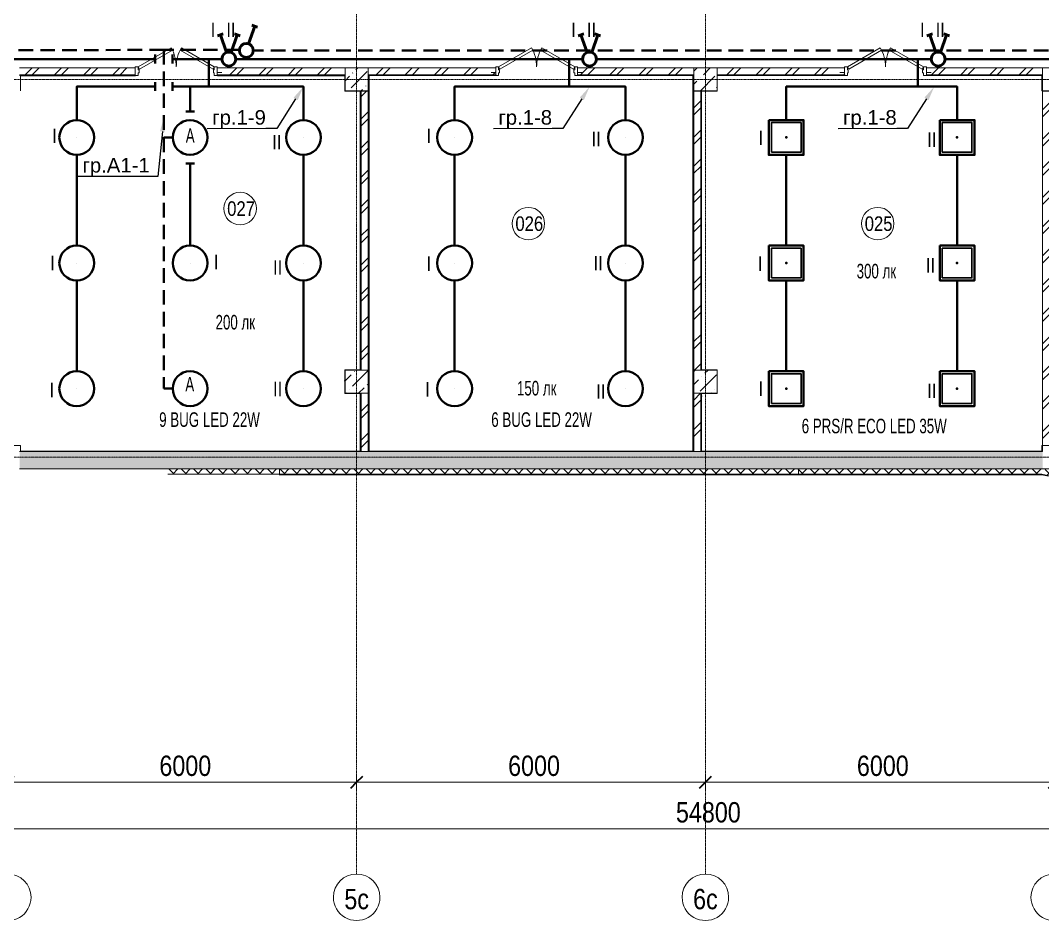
# Model space of a CAD drawing. Header units: metres. Extents: x -93142 to 227756, y -64772 to 286334.
# Drawn here: x 48279 to 65863, y -64772 to -49272 of the extents above; entities that cross this region are included whole.
import ezdxf
from ezdxf import colors
from ezdxf.entities.mleader import LeaderData, LeaderLine
from ezdxf.math import Vec2, Vec3

# ---------------------------------------------------------------- set-up
doc = ezdxf.new("R2010")
doc.units = ezdxf.units.M
for name, pattern in [('ADSK_Линия сетки', [21, 12, -3, 3, -3]), ('DASHED', [0.75, 0.5, -0.25]), ('HIDDEN2', [0.1875, 0.125, -0.0625]), ('Сверху', [3.96875, 2.38125, -1.5875])]:
    doc.linetypes.add(name, pattern=pattern)
for name, color, linetype, lineweight in [('A-ANNO-DIMS', 7, 'Continuous', 9), ('A-ANNO-DIMS-100', 7, 'Continuous', 9), ('A-AREA-IDEN', 7, 'Continuous', 9), ('A-DETL-THIN', 7, 'Continuous', 5), ('A-DOOR', 7, 'Continuous', 5), ('A-DOOR-FRAM', 7, 'Continuous', 13), ('A-WALL', 7, 'Continuous', 5), ('A-WALL-PATT', 7, 'Continuous', 18), ('I-WALL', 7, 'Continuous', 5), ('nadpisi', 84, 'Continuous', 13), ('S-COLS', 7, 'Continuous', 5), ('S-FNDN', 7, 'Continuous', 5), ('S-GRID', 7, 'Continuous', 9), ('S-GRID-IDEN', 7, 'Continuous', 9), ('S-STRS-MBND', 7, 'Сверху', 5), ('ав осв', 1, 'HIDDEN2', 40), ('раб осв', 7, 'Continuous', 40), ('ЭЛ', 250, 'Continuous', 50), ('ЭЛ.освещ.', 150, 'Continuous', 50), ('ЭЛ.сети', 5, 'Continuous', 100)]:
    doc.layers.add(name, color=color, linetype=linetype, lineweight=lineweight)
doc.styles.add('Arial', font='ARIALN.TTF', dxfattribs={"width": 0.8, "height": 2.5})
doc.styles.add('GOST Common_I', font='ARIALN.TTF', dxfattribs={"height": 350})
doc.styles.add('GOST Common_I_1', font='ARIALN.TTF', dxfattribs={"height": 300})
doc.styles.add('ISOPEUR', font='ARIALN.TTF')
doc.dimstyles.new('ADSK_Основной_3_5', dxfattribs={"dimscale": 304.8, "dimtxt": 352.000249, "dimasz": 0.695866, "dimexe": 0.492126, "dimexo": 0.984252, "dimgap": 0, "dimtad": 1, "dimdec": 3, "dimrnd": 0.001, "dimdsep": 46, "dimtxsty": 'GOST Common_I', "dimblk1": 'OBLIQUE', "dimblk2": 'OBLIQUE', "dimsah": 1, "dimcen": 0.09, "dimdle": 0.492126, "dimazin": 0, "dimtfac": 1, "dimtdec": 4, "dimtix": 1, "dimtmove": 0, "dimatfit": 3, "dimfxl": 1, "dimtvp": 1, "dimtolj": 1, "dimtzin": 0, "dimarcsym": 2})
pattern_1 = [(45, (0, 0), (84.19025, 308.69666), [396.875, -79.375, 3.353, -76.022])]
pattern_2 = [(45, (0, 0), (-251.4472, 251.4472), []), (45, (0, 381), (-251.4472, 251.4472), [])]
pattern_3 = [(0, (0, 0), (812.8, 203.2), [33.528, -576.072, 33.528, -576.072, -3251.2]), (0, (0, 0), (812.8, 203.2), [-1219.2, 33.528, -1185.672, 33.528, -576.072, -1422.4]), (0, (0, 0), (812.8, 203.2), [-3048, 33.528, -372.872, 33.528, -982.472]), (120, (304.8, 101.6), (-582.37636, 602.30545), [33.528, -576.072, 33.528, -576.072, -3251.2]), (120, (304.8, 101.6), (-582.37636, 602.30545), [-1219.2, 33.528, -1185.672, 33.528, -576.072, -1422.4]), (120, (304.8, 101.6), (-582.37636, 602.30545), [-3048, 33.528, -372.872, 33.528, -982.472]), (240, (406.4, 508), (-230.42364, -805.50545), [33.528, -576.072, 33.528, -576.072, -3251.2]), (240, (406.4, 508), (-230.42364, -805.50545), [-1219.2, 33.528, -1185.672, 33.528, -576.072, -1422.4]), (240, (406.4, 508), (-230.42364, -805.50545), [-3048, 33.528, -372.872, 33.528, -982.472])]
pattern_4 = [(45, (0, 0), (-106.06602, 106.06602), []), (135, (0, 0), (-106.06602, -106.06602), [])]

# ---------------------------------------------------------------- blocks, each defined once
blk = doc.blocks.new('1709 КДП АПК АС_Крыльца_rvt-1-Цокольный этаж')
at = {"layer": 'S-FNDN', "lineweight": 9}
for p, q in [((52733, -57086), (52733, -57076)), ((61663, -57076), (61663, -57086))]:
    blk.add_line(p, q, dxfattribs=at)
at = {"layer": 'S-STRS-MBND', "lineweight": 9}
for p, q in [((52733, -56986), (61663, -56986)), ((52733, -57086), (52733, -56986)), ((61663, -57086), (61663, -56986))]:
    blk.add_line(p, q, dxfattribs=at)
blk = doc.blocks.new('КДП АПК - КР_rvt-1-Цокольный этаж')
at = {"layer": 'A-WALL-PATT', "lineweight": 15}
h = blk.add_hatch(dxfattribs=at)
h.set_pattern_fill('FP_9', color=256, style=0, pattern_type=2)
h.set_pattern_definition(pattern_1)
h.paths.add_polyline_path([(65863, -56346), (65863, -56046), (48263, -56046), (48263, -56346), (65260, -56346)], flags=0)
h.paths.add_polyline_path([(47863, -56346), (47863, -56046), (42263, -56046), (42263, -56346), (45995, -56346)], flags=0)
h.paths.add_polyline_path([(41863, -56346), (41863, -56046), (36263, -56046), (36263, -56346), (37883, -56346)], flags=0)
at = {"layer": 'S-COLS', "lineweight": 15}
h = blk.add_hatch(dxfattribs=at)
h.set_pattern_fill('FP_9', color=256, style=0, pattern_type=2)
h.set_pattern_definition(pattern_1)
h.paths.add_polyline_path([(53863, -49846), (54263, -49846), (54263, -49446), (53863, -49446)], flags=0)
h = blk.add_hatch(dxfattribs=at)
h.set_pattern_fill('FP_9', color=256, style=0, pattern_type=2)
h.set_pattern_definition(pattern_1)
h.paths.add_polyline_path([(60263, -49846), (60263, -49446), (59863, -49446), (59863, -49846)], flags=0)
h = blk.add_hatch(dxfattribs=at)
h.set_pattern_fill('FP_9', color=256, style=0, pattern_type=2)
h.set_pattern_definition(pattern_1)
h.paths.add_polyline_path([(53863, -55046), (54263, -55046), (54263, -54646), (53863, -54646)], flags=0)
h = blk.add_hatch(dxfattribs=at)
h.set_pattern_fill('FP_9', color=256, style=0, pattern_type=2)
h.set_pattern_definition(pattern_1)
h.paths.add_polyline_path([(59863, -55046), (60263, -55046), (60263, -54646), (59863, -54646)], flags=0)
at = {"layer": 'I-WALL', "lineweight": 15}
for p, q in [((65863, -56046), (48263, -56046)), ((48263, -56346), (65863, -56346))]:
    blk.add_line(p, q, dxfattribs=at)
at = {"layer": 'S-COLS', "lineweight": 15}
for p, q in [((54263, -49446), (53863, -49446)), ((53863, -49446), (53863, -49846)), ((54263, -49846), (54263, -49446)), ((60263, -49446), (59863, -49446)), ((59863, -49446), (59863, -49846)), ((60263, -49846), (60263, -49446)), ((66263, -49446), (65863, -49446)), ((65863, -49446), (65863, -49846)), ((53863, -49846), (54263, -49846)), ((59863, -49846), (60263, -49846)), ((65863, -49846), (66263, -49846)), ((54263, -54646), (53863, -54646)), ((53863, -54646), (53863, -55046)), ((54263, -55046), (54263, -54646)), ((60263, -54646), (59863, -54646)), ((59863, -54646), (59863, -55046)), ((60263, -55046), (60263, -54646)), ((53863, -55046), (54263, -55046)), ((59863, -55046), (60263, -55046)), ((66263, -55946), (65863, -55946)), ((65863, -55946), (65863, -56046)), ((65863, -56346), (66263, -56346))]:
    blk.add_line(p, q, dxfattribs=at)
blk = doc.blocks.new('Дверь-ВНУТРЕННЯЯ - ДГ 21-14-2278928-Цокольный этаж')
at = {"layer": 'A-DOOR', "lineweight": 13}
for p, q in [((-633, -22), (-655, -61)), ((-655, -61), (-88, -389)), ((-65, -350), (-633, -22)), ((65, -350), (632, -22)), ((655, -61), (88, -389)), ((632, -22), (655, -61)), ((-88, -389), (-65, -350)), ((88, -389), (65, -350))]:
    blk.add_line(p, q, dxfattribs=at)
at = {"layer": 'A-DOOR'}
for centre, start, end in [((-655, -61), 330, 360), ((655, -61), 180, 210)]:
    blk.add_arc(centre, 655, start, end, dxfattribs=at)
at = {"layer": 'A-DOOR-FRAM'}
for p, q in [((-705, 89), (-655, 89)), ((-705, -61), (-705, 89)), ((-655, 89), (-655, 39)), ((-655, 39), (-639, 39)), ((-639, 39), (-639, -12)), ((639, 39), (655, 39)), ((639, -12), (639, 39)), ((655, 89), (705, 89)), ((655, 39), (655, 89)), ((705, 89), (705, -61)), ((-655, -61), (-705, -61)), ((-655, -12), (-655, -61)), ((-639, -12), (-655, -12)), ((655, -12), (639, -12)), ((655, -61), (655, -12)), ((705, -61), (655, -61))]:
    blk.add_line(p, q, dxfattribs=at)
blk = doc.blocks.new('Ось сетки - D8-1256827-Цокольный этаж')
at = {"layer": 'S-GRID-IDEN'}
for start, end in [(360, 180), (180, 360)]:
    blk.add_arc((0, 0), 4, start, end, dxfattribs=at)
blk = doc.blocks.new('ПСС_Марка_помещения - Имя_2_5мм-224473-Цокольный этаж')
at = {"layer": 'A-AREA-IDEN'}
for start, end in [(360, 180), (180, 360)]:
    blk.add_arc((-0.07, 0.04), 3.5, start, end, dxfattribs=at)
blk = doc.blocks.new('DIMBLOCK4-Цокольный этаж')
at = {"layer": 'A-ANNO-DIMS-100', "transparency": 16777216}
for p, q in [((48063, -62526), (48063, -62226)), ((54063, -62526), (54063, -62226)), ((48063, -62376), (54063, -62376)), ((48063, -62376), (48063, -62526)), ((54063, -62376), (54063, -62526))]:
    blk.add_line(p, q, dxfattribs=at)
at = {"layer": 'A-ANNO-DIMS-100', "lineweight": 35, "transparency": 16777216}
for p, q in [((48063, -62376), (47957, -62482)), ((48063, -62376), (48169, -62270)), ((54063, -62376), (53957, -62482)), ((54063, -62376), (54169, -62270))]:
    blk.add_line(p, q, dxfattribs=at)
at = {"layer": 'A-ANNO-DIMS-100', "color": 0, "transparency": 16777216, "insert": (50669, -61918), "char_height": 350, "width": 945.03, "attachment_point": 1, "line_spacing_factor": 1.022761, "style": 'GOST Common_I'}
blk.add_mtext('6000', dxfattribs=at)
blk = doc.blocks.new('_Oblique')
at = {"color": 0, "linetype": 'ByBlock', "lineweight": -2}
blk.add_line((-0.5, -0.5), (0.5, 0.5), dxfattribs=at)
blk = doc.blocks.new('DIMBLOCK5-Цокольный этаж')
at = {"layer": 'A-ANNO-DIMS-100', "transparency": 16777216}
for p, q in [((54063, -62526), (54063, -62226)), ((60063, -62526), (60063, -62226)), ((54063, -62376), (60063, -62376)), ((54063, -62376), (54063, -62526)), ((60063, -62376), (60063, -62526))]:
    blk.add_line(p, q, dxfattribs=at)
at = {"layer": 'A-ANNO-DIMS-100', "lineweight": 35, "transparency": 16777216}
for p, q in [((54063, -62376), (53957, -62482)), ((54063, -62376), (54169, -62270)), ((60063, -62376), (59957, -62482)), ((60063, -62376), (60169, -62270))]:
    blk.add_line(p, q, dxfattribs=at)
at = {"layer": 'A-ANNO-DIMS-100', "color": 0, "transparency": 16777216, "insert": (56669, -61918), "char_height": 350, "width": 945.03, "attachment_point": 1, "line_spacing_factor": 1.022761, "style": 'GOST Common_I'}
blk.add_mtext('6000', dxfattribs=at)
blk = doc.blocks.new('DIMBLOCK6-Цокольный этаж')
at = {"layer": 'A-ANNO-DIMS-100', "transparency": 16777216}
for p, q in [((60063, -62526), (60063, -62226)), ((66063, -62526), (66063, -62226)), ((60063, -62376), (66063, -62376)), ((60063, -62376), (60063, -62526)), ((66063, -62376), (66063, -62526))]:
    blk.add_line(p, q, dxfattribs=at)
at = {"layer": 'A-ANNO-DIMS-100', "lineweight": 35, "transparency": 16777216}
for p, q in [((60063, -62376), (59957, -62482)), ((60063, -62376), (60169, -62270)), ((66063, -62376), (65957, -62482)), ((66063, -62376), (66169, -62270))]:
    blk.add_line(p, q, dxfattribs=at)
at = {"layer": 'A-ANNO-DIMS-100', "color": 0, "transparency": 16777216, "insert": (62669, -61918), "char_height": 350, "width": 945.03, "attachment_point": 1, "line_spacing_factor": 1.022761, "style": 'GOST Common_I'}
blk.add_mtext('6000', dxfattribs=at)
blk = doc.blocks.new('DIMBLOCK15-Цокольный этаж')
at = {"layer": 'A-ANNO-DIMS-100', "transparency": 16777216}
for p, q in [((32663, -63032), (32663, -63326)), ((32663, -63176), (32663, -63032)), ((87463, -63032), (87463, -63326)), ((87463, -63176), (87463, -63032)), ((32513, -63176), (87613, -63176))]:
    blk.add_line(p, q, dxfattribs=at)
at = {"layer": 'A-ANNO-DIMS-100', "lineweight": 35, "transparency": 16777216}
for p, q in [((32663, -63176), (32769, -63070)), ((87463, -63176), (87569, -63070)), ((32663, -63176), (32557, -63282)), ((87463, -63176), (87357, -63282))]:
    blk.add_line(p, q, dxfattribs=at)
at = {"layer": 'A-ANNO-DIMS-100', "color": 0, "transparency": 16777216, "insert": (59556, -62718), "char_height": 350, "width": 1217.09, "attachment_point": 1, "line_spacing_factor": 1.022761, "style": 'GOST Common_I'}
blk.add_mtext('54800', dxfattribs=at)
blk = doc.blocks.new('выкл. 1 клав. скрыт')
at = {"layer": 'ЭЛ.освещ.', "color": 0, "ltscale": 100}
for p, q in [((2902123, 2044849), (2902427, 2044743)), ((2902444, 2044793), (2902411, 2044695))]:
    blk.add_line(p, q, dxfattribs=at)
blk.add_circle((2902010, 2044888), 120, dxfattribs=at)
blk = doc.blocks.new('ARS.R UNI LED')
at = {"color": 5, "lineweight": 30, "ltscale": 100}
blk.add_lwpolyline([(2913223, 2072749), (2913733, 2072749), (2913733, 2073259), (2913223, 2073259)], close=True, dxfattribs=at)
at = {"color": 0, "lineweight": 40, "ltscale": 100}
blk.add_point((2913478, 2073004), dxfattribs=at)
at = {"layer": 'ЭЛ', "color": 5, "lineweight": 40, "ltscale": 10}
blk.add_lwpolyline([(2913178, 2073304), (2913778, 2073304), (2913778, 2072704), (2913178, 2072704)], close=True, dxfattribs=at)
blk = doc.blocks.new('BUG LED')
at = {"layer": 'раб осв', "color": 0, "lineweight": 40, "ltscale": 100}
blk.add_line((62382, -35891), (62382, -35891), dxfattribs=at)
at = {"layer": 'раб осв', "color": 5}
blk.add_circle((62382, -35891), 300, dxfattribs=at)
blk = doc.blocks.new('выкл. 2 клав. скрыт.')
at = {"layer": 'ЭЛ.освещ.', "color": 0, "ltscale": 100}
for p, q in [((2902039, 2044042), (2902344, 2044148)), ((2902361, 2044099), (2902327, 2044197)), ((2902039, 2043963), (2902344, 2043857)), ((2902361, 2043907), (2902327, 2043809))]:
    blk.add_line(p, q, dxfattribs=at)
blk.add_circle((2901926, 2044002), 120, dxfattribs=at)

msp = doc.modelspace()

# ---------------------------------------------------------------- hatches: boundary and pattern name
at = {"layer": 'A-WALL-PATT', "lineweight": 5}
h = msp.add_hatch(dxfattribs=at)
h.set_pattern_fill('FP_1', color=256, style=0, pattern_type=2)
h.set_pattern_definition(pattern_2)
h.paths.add_polyline_path([(53862.6532, -50205.6443), (53862.6532, -50085.6443), (51667.6532, -50085.6443), (51667.6532, -50205.6443), (52078.7948, -50205.6443)], flags=0)
h.paths.add_polyline_path([(50050.8882, -50205.6443), (50257.6532, -50205.6443), (50257.6532, -50085.6443), (48262.6532, -50085.6443), (48262.6532, -50205.6443)], flags=0)
h = msp.add_hatch(dxfattribs=at)
h.set_pattern_fill('FP_1', color=256, style=0, pattern_type=2)
h.set_pattern_definition(pattern_2)
h.paths.add_polyline_path([(59847.6532, -50205.6443), (59862.6532, -50205.6443), (59862.6532, -50085.6443), (57867.6532, -50085.6443), (57867.6532, -50205.6443), (58162.5145, -50205.6443)], flags=0)
h.paths.add_polyline_path([(56456.879, -50205.6443), (56457.6532, -50205.6443), (56457.6532, -50085.6443)], flags=0)
h.paths.add_polyline_path([(56456.879, -50205.6443), (56457.6532, -50085.6443), (54262.6532, -50085.6443), (54262.6532, -50205.6443), (56377.6532, -50205.6443)], flags=0)
h = msp.add_hatch(dxfattribs=at)
h.set_pattern_fill('FP_1', color=256, style=0, pattern_type=2)
h.set_pattern_definition(pattern_2)
h.paths.add_polyline_path([(63867.6532, -50205.6443), (65862.6532, -50205.6443), (65862.6532, -50085.6443), (63867.6532, -50085.6443)], flags=0)
h.paths.add_polyline_path([(62377.6532, -50205.6443), (62456.879, -50205.6443), (62457.6532, -50085.6443), (60262.6532, -50085.6443), (60262.6532, -50205.6443), (62218.3277, -50205.6443)], flags=0)
h.paths.add_polyline_path([(62456.879, -50205.6443), (62457.6532, -50205.6443), (62457.6532, -50085.6443)], flags=0)
h = msp.add_hatch(dxfattribs=at)
h.set_pattern_fill('FP_2', color=256, style=0, pattern_type=2)
h.set_pattern_definition(pattern_3)
h.paths.add_polyline_path([(48280.6532, -50220.6443), (50257.6532, -50220.6443), (50257.6532, -50205.6443), (48262.6532, -50205.6443), (48262.6532, -50220.6443)], flags=0)
h.paths.add_polyline_path([(52078.7948, -50220.6443), (53862.6532, -50220.6443), (53862.6532, -50205.6443), (51667.6532, -50205.6443), (51667.6532, -50220.6443)], flags=0)
h = msp.add_hatch(dxfattribs=at)
h.set_pattern_fill('FP_2', color=256, style=0, pattern_type=2)
h.set_pattern_definition(pattern_3)
h.paths.add_polyline_path([(53862.6532, -50488.6443), (53862.6532, -50223.6443), (53859.6532, -50223.6443), (53859.6532, -50488.6443)], flags=0)
h = msp.add_hatch(dxfattribs=at)
h.set_pattern_fill('FP_2', color=256, style=0, pattern_type=2)
h.set_pattern_definition(pattern_3)
h.paths.add_polyline_path([(56460.6532, -50217.6443), (56460.6532, -50205.6443), (54262.6532, -50205.6443), (54262.6532, -50217.6443), (56457.6532, -50217.6443)], flags=0)
h.paths.add_polyline_path([(59847.6532, -50217.6443), (59847.6532, -50205.6443), (57864.6532, -50205.6443), (57864.6532, -50217.6443), (58162.5145, -50217.6443)], flags=0)
h = msp.add_hatch(dxfattribs=at)
h.set_pattern_fill('FP_2', color=256, style=0, pattern_type=2)
h.set_pattern_definition(pattern_3)
h.paths.add_polyline_path([(57864.6532, -50220.6443), (59847.6532, -50220.6443), (59847.6532, -50217.6443), (57864.6532, -50217.6443)], flags=0)
h.paths.add_polyline_path([(56460.6532, -50220.6443), (56460.6532, -50217.6443), (54277.6532, -50217.6443), (54277.6532, -50220.6443), (56134.608, -50220.6443)], flags=0)
h = msp.add_hatch(dxfattribs=at)
h.set_pattern_fill('FP_2', color=256, style=0, pattern_type=2)
h.set_pattern_definition(pattern_3)
h.paths.add_polyline_path([(65847.6532, -50217.6443), (65862.6532, -50217.6443), (65862.6532, -50205.6443), (63864.6532, -50205.6443), (63864.6532, -50217.6443), (64246.2343, -50217.6443)], flags=0)
h.paths.add_polyline_path([(62460.6532, -50217.6443), (62460.6532, -50205.6443), (60262.6532, -50205.6443), (60262.6532, -50217.6443), (62457.6532, -50217.6443)], flags=0)
h = msp.add_hatch(dxfattribs=at)
h.set_pattern_fill('FP_2', color=256, style=0, pattern_type=2)
h.set_pattern_definition(pattern_3)
h.paths.add_polyline_path([(64246.2343, -50220.6443), (65847.6532, -50220.6443), (65847.6532, -50217.6443), (63864.6532, -50217.6443), (63864.6532, -50220.6443)], flags=0)
h.paths.add_polyline_path([(60262.6532, -50220.6443), (62460.6532, -50220.6443), (62460.6532, -50217.6443), (60262.6532, -50217.6443)], flags=0)
h = msp.add_hatch(dxfattribs=at)
h.set_pattern_fill('FP_2', color=256, style=0, pattern_type=2)
h.set_pattern_definition(pattern_3)
h.paths.add_polyline_path([(54127.6532, -55285.6443), (54127.6532, -50485.6443), (54124.6532, -50485.6443), (54124.6532, -55285.6443)], flags=0)
h = msp.add_hatch(dxfattribs=at)
h.set_pattern_fill('FP_1', color=256, style=0, pattern_type=2)
h.set_pattern_definition(pattern_2)
h.paths.add_polyline_path([(54262.6532, -55285.6443), (54262.6532, -50485.6443), (54142.6532, -50485.6443), (54142.6532, -55285.6443)], flags=0)
h = msp.add_hatch(dxfattribs=at)
h.set_pattern_fill('FP_2', color=256, style=0, pattern_type=2)
h.set_pattern_definition(pattern_3)
h.paths.add_polyline_path([(54262.6532, -55285.6237), (54274.6532, -55285.6237), (54274.6532, -50485.6443), (54262.6532, -50485.6443), (54262.6532, -54515.9588)], flags=0)
h = msp.add_hatch(dxfattribs=at)
h.set_pattern_fill('FP_2', color=256, style=0, pattern_type=2)
h.set_pattern_definition(pattern_3)
h.paths.add_polyline_path([(54274.6532, -55285.6237), (54277.6532, -55285.6237), (54277.6532, -50485.6443), (54274.6532, -50485.6443), (54274.6532, -54515.9588)], flags=0)
h = msp.add_hatch(dxfattribs=at)
h.set_pattern_fill('FP_2', color=256, style=0, pattern_type=2)
h.set_pattern_definition(pattern_3)
h.paths.add_polyline_path([(59850.6532, -55285.8248), (59862.6532, -55285.6443), (59862.6532, -50485.8107), (59850.6532, -50485.8107), (59850.6532, -54515.9588)], flags=0)
h = msp.add_hatch(dxfattribs=at)
h.set_pattern_fill('FP_1', color=256, style=0, pattern_type=2)
h.set_pattern_definition(pattern_2)
h.paths.add_polyline_path([(59862.6532, -55285.6443), (59982.6532, -55285.6443), (59982.6532, -50485.6443), (59862.6532, -50485.8107), (59862.6532, -54515.9588)], flags=0)
h = msp.add_hatch(dxfattribs=at)
h.set_pattern_fill('FP_2', color=256, style=0, pattern_type=2)
h.set_pattern_definition(pattern_3)
h.paths.add_polyline_path([(59982.6532, -55285.6443), (59994.6532, -55285.6443), (59994.6532, -50485.6443), (59982.6532, -50485.6443), (59982.6532, -54515.9588)], flags=0)
h = msp.add_hatch(dxfattribs=at)
h.set_pattern_fill('FP_2', color=256, style=0, pattern_type=2)
h.set_pattern_definition(pattern_3)
h.paths.add_polyline_path([(59997.6532, -55285.6443), (59997.6532, -50485.6443), (59994.6532, -50485.6443), (59994.6532, -55285.6443)], flags=0)
h = msp.add_hatch(dxfattribs=at)
h.set_pattern_fill('FP_1', color=256, style=0, pattern_type=2)
h.set_pattern_definition(pattern_2)
h.paths.add_polyline_path([(65862.6532, -56585.6443), (65982.6532, -56585.6443), (65982.6532, -50485.6443), (65862.6532, -50485.6443), (65862.6532, -55930.4727)], flags=0)
h = msp.add_hatch(dxfattribs=at)
h.set_pattern_fill('FP_2', color=256, style=0, pattern_type=2)
h.set_pattern_definition(pattern_3)
h.paths.add_polyline_path([(53862.6532, -55685.6443), (53862.6532, -55282.6443), (53859.6532, -55282.6443), (53859.6532, -55685.6443)], flags=0)
h = msp.add_hatch(dxfattribs=at)
h.set_pattern_fill('FP_2', color=256, style=0, pattern_type=2)
h.set_pattern_definition(pattern_3)
h.paths.add_polyline_path([(53862.6532, -55285.6443), (54124.6532, -55285.6443), (54124.6532, -55282.6443), (53862.6532, -55282.6443)], flags=0)
h = msp.add_hatch(dxfattribs=at)
h.set_pattern_fill('FP_2', color=256, style=0, pattern_type=2)
h.set_pattern_definition(pattern_3)
h.paths.add_polyline_path([(54262.6532, -55685.6237), (54277.6532, -55685.6237), (54277.6532, -55285.6237), (54262.6532, -55285.6237)], flags=0)
h = msp.add_hatch(dxfattribs=at)
h.set_pattern_fill('FP_1', color=256, style=0, pattern_type=2)
h.set_pattern_definition(pattern_2)
h.paths.add_polyline_path([(54142.6532, -56685.6443), (54262.6532, -56685.6443), (54262.6532, -55685.6443), (54142.6532, -55685.6443), (54142.6532, -56682.6443)], flags=0)
h = msp.add_hatch(dxfattribs=at)
h.set_pattern_fill('FP_2', color=256, style=0, pattern_type=2)
h.set_pattern_definition(pattern_3)
h.paths.add_polyline_path([(54274.6532, -56685.6443), (54274.6532, -55685.6237), (54262.6532, -55685.6237), (54262.6532, -56685.6443)], flags=0)
h = msp.add_hatch(dxfattribs=at)
h.set_pattern_fill('FP_2', color=256, style=0, pattern_type=2)
h.set_pattern_definition(pattern_3)
h.paths.add_polyline_path([(54277.6532, -56685.6443), (54277.6532, -55685.6237), (54274.6532, -55685.6237), (54274.6532, -56685.6443)], flags=0)
h = msp.add_hatch(dxfattribs=at)
h.set_pattern_fill('FP_1', color=256, style=0, pattern_type=2)
h.set_pattern_definition(pattern_2)
h.paths.add_polyline_path([(59862.6532, -56685.6443), (59982.6532, -56685.6443), (59982.6532, -55685.6443), (59862.6532, -55685.8248), (59862.6532, -56682.6443)], flags=0)
h = msp.add_hatch(dxfattribs=at)
h.set_pattern_fill('FP_2', color=256, style=0, pattern_type=2)
h.set_pattern_definition(pattern_3)
h.paths.add_polyline_path([(59994.6532, -56685.6443), (59994.6532, -55685.6443), (59982.6532, -55685.6443), (59982.6532, -56685.6443)], flags=0)
h = msp.add_hatch(dxfattribs=at)
h.set_pattern_fill('FP_2', color=256, style=0, pattern_type=2)
h.set_pattern_definition(pattern_3)
h.paths.add_polyline_path([(59994.6532, -56682.6443), (59997.6532, -56682.6443), (59997.6532, -55688.6443), (59994.6532, -55688.6443), (59994.6532, -55930.4727)], flags=0)
h = msp.add_hatch(dxfattribs=at)
h.set_pattern_fill('FP_2', color=256, style=0, pattern_type=2)
h.set_pattern_definition(pattern_3)
h.paths.add_polyline_path([(54127.6532, -56685.6443), (54127.6532, -56682.6443), (48280.6532, -56682.6443), (48280.6532, -56685.6443), (54106.7014, -56685.6443)], flags=0)
h = msp.add_hatch(dxfattribs=at)
h.set_pattern_fill('FP_2', color=256, style=0, pattern_type=2)
h.set_pattern_definition(pattern_3)
h.paths.add_polyline_path([(54277.6532, -56685.6443), (59850.6532, -56685.6443), (59850.6532, -56682.6443), (54277.6532, -56682.6443)], flags=0)
h = msp.add_hatch(dxfattribs=at)
h.set_pattern_fill('FP_2', color=256, style=0, pattern_type=2)
h.set_pattern_definition(pattern_3)
h.paths.add_polyline_path([(64246.2343, -56685.6443), (65847.6532, -56685.6443), (65847.6532, -56682.6443), (59994.6532, -56682.6443), (59994.6532, -56685.6443), (62218.3277, -56685.6443)], flags=0)
at = {"layer": 'A-WALL-PATT', "lineweight": 5, "true_color": 0x787878}
h = msp.add_hatch(dxfattribs=at)
h.set_pattern_fill('FP_4', color=8, style=0, pattern_type=2)
h.set_pattern_definition(pattern_4)
h.paths.add_polyline_path([(65852.2819, -57075.6443), (65862.6532, -56985.6443), (50812.6532, -56985.6443), (50812.6532, -57075.6443), (65260.1876, -57075.6443)], flags=0)
h = msp.add_hatch(dxfattribs=at)
h.set_pattern_fill('FP_4', color=8, style=0, pattern_type=2)
h.set_pattern_definition(pattern_4)
h.paths.add_polyline_path([(72488.2469, -58625.6443), (72498.6183, -58535.6443), (67956.1364, -57474.6311), (67935.6656, -57562.2721), (70329.954, -58121.5196)], flags=0)
h.paths.add_polyline_path([(67448.7712, -57448.5454), (67469.242, -57360.9044), (65862.6532, -56985.6443), (65852.2819, -57075.6443), (66274.1409, -57174.1803)], flags=0)

# ---------------------------------------------------------------- linework, layer by layer
at = {"layer": 'A-DETL-THIN'}
for p, q in [((65851.1295, -57085.6443), (52732.6532, -57085.6443)), ((65962.6532, -57111.6935), (65851.1295, -57085.6443))]:
    msp.add_line(p, q, dxfattribs=at)
at = {"layer": 'A-WALL', "lineweight": 18}
for p, q in [((50177.6532, -50085.6443), (48262.6532, -50085.6443)), ((53862.6532, -50085.6443), (51747.6532, -50085.6443)), ((53862.6532, -50485.6443), (53862.6532, -50085.6443)), ((56377.6532, -50085.6443), (54262.6532, -50085.6443)), ((54262.6532, -50085.6443), (54262.6532, -50485.6443)), ((59862.6532, -50085.6443), (57947.6532, -50085.6443)), ((59862.6532, -50485.6443), (59862.6532, -50085.6443)), ((62377.6532, -50085.6443), (60262.6532, -50085.6443)), ((60262.6532, -50085.6443), (60262.6532, -50485.6443)), ((65862.6532, -50085.6443), (63947.6532, -50085.6443)), ((65862.6532, -50485.6443), (65862.6532, -50085.6443)), ((48280.6532, -50223.6443), (50257.6532, -50223.6443)), ((48280.6532, -50485.6443), (48280.6532, -50223.6443)), ((51667.6532, -50223.6443), (53859.6532, -50223.6443)), ((53859.6532, -50223.6443), (53859.6532, -50488.6443)), ((54277.6532, -50220.6443), (56460.6532, -50220.6443)), ((54277.6532, -56682.6443), (54277.6532, -50220.6443)), ((56460.6532, -50220.6443), (56460.6532, -50205.6443)), ((57864.6532, -50205.6443), (57864.6532, -50220.6443)), ((57864.6532, -50220.6443), (59847.6532, -50220.6443)), ((59847.6532, -50220.6443), (59847.6532, -56682.6443)), ((60265.6532, -50220.6443), (62460.6532, -50220.6443)), ((60265.6532, -50488.6443), (60265.6532, -50220.6443)), ((62460.6532, -50220.6443), (62460.6532, -50205.6443)), ((63864.6532, -50205.6443), (63864.6532, -50220.6443)), ((63864.6532, -50220.6443), (65847.6532, -50220.6443)), ((65847.6532, -50220.6443), (65847.6532, -50485.6443)), ((53859.6532, -50488.6443), (54124.6532, -50488.6443)), ((54262.6532, -50485.6443), (53862.6532, -50485.6443)), ((54124.6532, -50488.6443), (54124.6532, -55282.6443)), ((59847.6532, -50485.8107), (59862.6532, -50485.8107)), ((60262.6532, -50485.6443), (59862.6532, -50485.6443)), ((59997.6532, -55282.6443), (59997.6532, -50488.6443)), ((59997.6532, -50488.6443), (60265.6532, -50488.6443)), ((65982.6532, -50485.6443), (65862.6532, -50485.6443)), ((53859.6532, -55282.6443), (53859.6532, -55688.6443)), ((54124.6532, -55282.6443), (53859.6532, -55282.6443)), ((53862.6532, -55685.6443), (53862.6532, -55285.6443)), ((53862.6532, -55285.6443), (54262.6532, -55285.6443)), ((54262.6532, -55285.6237), (54262.6532, -55685.6237)), ((59847.6532, -55285.8248), (59862.6532, -55285.8248)), ((59862.6532, -55285.6443), (60262.6532, -55285.6443)), ((59862.6532, -55685.6443), (59862.6532, -55285.6443)), ((60265.6532, -55282.6443), (59997.6532, -55282.6443)), ((60262.6532, -55285.6443), (60262.6532, -55685.6443)), ((60265.6532, -55688.6443), (60265.6532, -55282.6443)), ((53859.6532, -55688.6443), (54124.6532, -55688.6443)), ((54262.6532, -55685.6443), (53862.6532, -55685.6443)), ((54124.6532, -55688.6443), (54124.6532, -56682.6443)), ((54277.6532, -55685.6237), (54262.6532, -55685.6237)), ((59847.6532, -55685.8248), (59862.6532, -55685.8248)), ((60262.6532, -55685.6443), (59862.6532, -55685.6443)), ((59997.6532, -55688.6443), (60265.6532, -55688.6443)), ((59997.6532, -56682.6443), (59997.6532, -55688.6443)), ((48142.6532, -56585.6443), (48280.6532, -56585.6443)), ((48280.6532, -56682.6443), (48280.6532, -56585.6443)), ((65847.6532, -56585.6443), (65982.6532, -56585.6443)), ((65847.6532, -56585.6443), (65847.6532, -56682.6443)), ((65862.6532, -56685.6443), (65862.6532, -56585.6443)), ((48262.6532, -56685.6443), (65862.6532, -56685.6443)), ((54124.6532, -56682.6443), (48280.6532, -56682.6443)), ((59847.6532, -56682.6443), (54277.6532, -56682.6443)), ((59862.6532, -56682.6443), (59862.6532, -56685.6443)), ((65847.6532, -56682.6443), (59997.6532, -56682.6443))]:
    msp.add_line(p, q, dxfattribs=at)
at = {"layer": 'A-WALL'}
for p, q in [((50177.6532, -50085.6443), (50257.6532, -50085.6443)), ((51667.6532, -50085.6443), (51747.6532, -50085.6443)), ((56377.6532, -50085.6443), (56457.6532, -50085.6443)), ((57867.6532, -50085.6443), (57947.6532, -50085.6443)), ((62377.6532, -50085.6443), (62457.6532, -50085.6443)), ((62457.6532, -50205.6443), (62457.6532, -50085.6443)), ((63867.6532, -50085.6443), (63947.6532, -50085.6443)), ((63867.6532, -50085.6443), (63867.6532, -50205.6443)), ((48262.6532, -50205.6443), (50257.6532, -50205.6443)), ((50257.6532, -50220.6443), (48262.6532, -50220.6443)), ((48280.6532, -50223.6443), (48280.6532, -50220.6443)), ((50254.6531, -50165.6443), (50254.6531, -50220.6443)), ((50257.6531, -50220.6443), (50254.6531, -50220.6443)), ((51664.653, -50220.6443), (51661.653, -50220.6443)), ((51664.6531, -50220.6443), (51664.6531, -50165.6443)), ((51744.6531, -50165.6443), (51664.6531, -50165.6443)), ((51667.6532, -50205.6443), (53862.6532, -50205.6443)), ((53862.6532, -50220.6443), (51667.6532, -50220.6443)), ((54262.6532, -50205.6443), (56457.6532, -50205.6443)), ((56460.6532, -50217.6443), (54262.6532, -50217.6443)), ((54277.6532, -50220.6443), (54277.6532, -50217.6443)), ((56454.6531, -50165.6443), (56374.6531, -50165.6443)), ((56454.6531, -50165.6443), (56454.6531, -50220.6443)), ((56457.6531, -50220.6443), (56454.6531, -50220.6443)), ((57864.653, -50220.6443), (57861.653, -50220.6443)), ((57864.6531, -50220.6443), (57864.6531, -50165.6443)), ((57944.6531, -50165.6443), (57864.6531, -50165.6443)), ((59847.6532, -50217.6443), (57864.6532, -50217.6443)), ((57867.6532, -50205.6443), (59862.6532, -50205.6443)), ((59847.6532, -50217.6443), (59847.6532, -50205.6443)), ((60262.6532, -50205.6443), (62457.6532, -50205.6443)), ((60262.6532, -50217.6443), (62460.6532, -50217.6443)), ((62454.6531, -50165.6443), (62374.6531, -50165.6443)), ((62454.6531, -50165.6443), (62454.6531, -50220.6443)), ((62457.6531, -50220.6443), (62454.6531, -50220.6443)), ((62457.6532, -50205.6443), (62460.6532, -50205.6443)), ((63864.653, -50220.6443), (63861.653, -50220.6443)), ((63864.6531, -50220.6443), (63864.6531, -50165.6443)), ((63944.6531, -50165.6443), (63864.6531, -50165.6443)), ((63864.6532, -50205.6443), (63867.6532, -50205.6443)), ((63864.6532, -50217.6443), (65862.6532, -50217.6443)), ((63867.6532, -50205.6443), (65862.6532, -50205.6443)), ((65847.6532, -50217.6443), (65847.6532, -50220.6443)), ((54127.6532, -55285.6443), (54127.6532, -50485.6443)), ((54142.6532, -50485.6443), (54142.6532, -55285.6443)), ((54262.6532, -50485.6443), (54274.6532, -50485.6443)), ((54262.6532, -50485.6443), (54262.6532, -55285.6237)), ((54274.6532, -50485.6443), (54274.6532, -55285.6237)), ((59850.6532, -55285.8248), (59850.6532, -50485.8107)), ((59862.6532, -50485.6443), (59862.6532, -55285.6443)), ((59982.6532, -55285.6443), (59982.6532, -50485.6443)), ((59994.6532, -55285.6443), (59994.6532, -50485.6443)), ((65850.6532, -50485.6443), (65862.6532, -50485.6443)), ((65862.6532, -50485.6443), (65862.6532, -56585.6443)), ((54262.6532, -55285.6237), (54274.6532, -55285.6237)), ((54127.6532, -56685.6443), (54127.6532, -55685.6443)), ((54142.6532, -56685.6443), (54142.6532, -55685.6443)), ((54262.6532, -55685.6237), (54262.6532, -56685.6443)), ((54274.6532, -55685.6237), (54274.6532, -56685.6443)), ((59850.6532, -56685.6443), (59850.6532, -55685.8248)), ((59862.6532, -55685.6443), (59862.6532, -56682.6443)), ((59982.6532, -56685.6443), (59982.6532, -55685.6443)), ((59994.6532, -56685.6443), (59994.6532, -55685.6443))]:
    msp.add_line(p, q, dxfattribs=at)
at = {"layer": 'I-WALL', "lineweight": 18}
for p, q in [((65862.6532, -56985.6443), (50812.6532, -56985.6443)), ((50812.6532, -57075.6443), (65852.2819, -57075.6443)), ((65852.2819, -57075.6443), (67448.7712, -57448.5454))]:
    msp.add_line(p, q, dxfattribs=at)
at = {"layer": 'S-GRID', "linetype": 'ADSK_Линия сетки'}
for p, q in [((54062.6532, -39335.6443), (54062.6532, -63954.6071)), ((60062.6532, -39335.6443), (60062.6532, -63954.6071)), ((94527.9128, -50285.6443), (29247.2594, -50285.6443)), ((94527.9128, -56785.6443), (29247.2594, -56785.6443))]:
    msp.add_line(p, q, dxfattribs=at)
at = {"layer": 'ав осв', "linetype": 'DASHED', "lineweight": 40, "ltscale": 500}
for points in [[(50747.6532, -49778.1122), (46562.6544, -49788.1112)], [(52045.2813, -49778.1122), (50747.6532, -49778.1122), (50747.6532, -49778.1122), (50747.6532, -49778.1122), (50747.6532, -51285.6443), (50897.6532, -51285.6443), (50747.6532, -51285.6443), (50747.6532, -55605.6443), (50897.6532, -55605.6443)], [(74587.6532, -49788.1112), (52284.864, -49788.1112)]]:
    msp.add_lwpolyline(points, dxfattribs=at)
at = {"layer": 'раб осв'}
for points in [[(50597.6532, -49935.6443), (46262.6544, -49935.6443)], [(50597.6532, -50010.6443), (50597.6532, -49860.6443)], [(50897.6532, -50010.6443), (50897.6532, -49860.6443)], [(51517.6532, -49935.6443), (50897.6532, -49935.6443)], [(51744.864, -49935.6443), (51517.6532, -49935.6443), (51517.6532, -49935.6443), (51517.6532, -50410.6443), (53147.6532, -50410.6443), (53147.6532, -50985.6443)], [(57717.6532, -49935.6443), (51984.864, -49935.6443)], [(57947.202, -49935.6443), (57867.6532, -49935.6443), (57717.6532, -49935.6443), (57717.6532, -50410.6443), (58687.6532, -50410.6443), (58687.6532, -50985.6443)], [(63717.6532, -49935.6443), (58187.202, -49935.6443)], [(63947.4963, -49935.6443), (63867.6532, -49935.6443), (63717.6532, -49935.6443), (63717.6532, -50410.6443), (64392.6568, -50410.6443), (64392.6568, -50985.6417)], [(71342.6532, -49935.6443), (64187.4963, -49935.6443)], [(50597.6532, -50410.6443), (49247.6532, -50410.6443), (49247.6532, -50985.6443)], [(50597.6532, -50485.6443), (50597.6532, -50335.6443)], [(50897.6532, -50485.6443), (50897.6532, -50335.6443)], [(51197.6532, -50410.6443), (50897.6532, -50410.6443)], [(51517.6532, -50410.6443), (51197.6532, -50410.6443), (51197.6532, -50835.6443)], [(57717.6532, -50410.6443), (55747.6532, -50410.6443), (55747.6532, -50985.6443)], [(63717.6532, -50410.6443), (61452.6568, -50410.6443), (61452.6568, -50985.6417)], [(51272.6532, -50835.6443), (51122.6532, -50835.6443)], [(49247.6532, -51585.6443), (49247.6532, -53145.6443)], [(53147.6532, -51585.6443), (53147.6532, -53145.6443)], [(55747.6532, -51585.6443), (55747.6532, -53145.6443)], [(58687.6532, -51585.6443), (58687.6532, -53145.6443)], [(61452.6568, -51585.6417), (61452.6568, -53145.6417)], [(64392.6568, -51585.6417), (64392.6568, -53145.6417)], [(51272.6532, -51735.6443), (51122.6532, -51735.6443)], [(51197.6532, -53145.6443), (51197.6532, -51735.6443)], [(49247.6532, -53745.6443), (49247.6532, -55305.6443)], [(53147.6532, -53745.6443), (53147.6532, -55305.6443)], [(55747.6532, -53745.6443), (55747.6532, -55305.6443)], [(58687.6532, -53745.6443), (58687.6532, -55305.6443)], [(61452.6568, -53745.6417), (61452.6568, -55305.6417)], [(64392.6568, -53745.6417), (64392.6568, -55305.6417)]]:
    msp.add_lwpolyline(points, dxfattribs=at)

# ---------------------------------------------------------------- block references
at = {"lineweight": 5}
for name, p in [('КДП АПК - КР_rvt-1-Цокольный этаж', (0, -640)), ('1709 КДП АПК АС_Крыльца_rvt-1-Цокольный этаж', (0, 0))]:
    msp.add_blockref(name, p, dxfattribs=at)
at = {"layer": 'A-AREA-IDEN', "xscale": 80, "yscale": 80, "zscale": 80}
for p in [(52064.0109, -52511.8244), (57022.5381, -52770.7874), (63031.9791, -52770.7874)]:
    msp.add_blockref('ПСС_Марка_помещения - Имя_2_5мм-224473-Цокольный этаж', p, dxfattribs=at)
at = {"layer": 'A-DOOR', "rotation": 180}
for p in [(50959.6531, -50131.9943), (57159.6531, -50131.9943), (63159.6531, -50131.9943)]:
    msp.add_blockref('Дверь-ВНУТРЕННЯЯ - ДГ 21-14-2278928-Цокольный этаж', p, dxfattribs=at)
at = {"layer": 'S-GRID-IDEN', "xscale": 99.99999999999993, "yscale": 99.99999999999993, "zscale": 99.99999999999993, "rotation": 180}
for p in [(48062.6532, -64354.6071), (54062.6532, -64354.6071), (60062.6532, -64354.6071), (66062.6532, -64354.6071)]:
    msp.add_blockref('Ось сетки - D8-1256827-Цокольный этаж', p, dxfattribs=at)
at = {"layer": 'раб осв', "color": 0, "lineweight": 40, "ltscale": 100, "rotation": 90.00000000000001}
for name, p in [('выкл. 1 клав. скрыт', (2097053.1178, -2951797.7707)), ('выкл. 2 клав. скрыт.', (2095867.2708, -2951861.7409)), ('выкл. 2 клав. скрыт.', (2102069.6087, -2951861.7409)), ('выкл. 2 клав. скрыт.', (2108069.9031, -2951861.7409))]:
    msp.add_blockref(name, p, dxfattribs=at)
at = {"layer": 'раб осв'}
for p in [(-13134.0543, -15394.1904), (-11184.0543, -15394.1904), (-9234.0543, -15394.1904), (-6634.0543, -15394.1904), (-3694.0543, -15394.1904), (-13134.0543, -17554.1904), (-11184.0543, -17554.1904), (-9234.0543, -17554.1904), (-6634.0543, -17554.1904), (-3694.0543, -17554.1904), (-13134.0543, -19714.1904), (-11184.0543, -19714.1904), (-9234.0543, -19714.1904), (-6634.0543, -19714.1904), (-3694.0543, -19714.1904)]:
    msp.add_blockref('BUG LED', p, dxfattribs=at)
at = {"layer": 'раб осв', "color": 0, "lineweight": 40, "ltscale": 100}
for p in [(-2852025.0482, -2124289.1908), (-2849085.0482, -2124289.1908), (-2852025.0482, -2126449.1908), (-2849085.0482, -2126449.1908), (-2852025.0482, -2128609.1908), (-2849085.0482, -2128609.1908)]:
    msp.add_blockref('ARS.R UNI LED', p, dxfattribs=at)

# ---------------------------------------------------------------- texts
at = {"layer": 'A-AREA-IDEN', "char_height": 250, "width": 634.9365, "attachment_point": 1, "style": 'GOST Common_I_1'}
for s, insert in [('027', (51835.5146, -52383.3644)), ('026', (56794.0418, -52642.3275)), ('025', (62803.4828, -52642.3275))]:
    msp.add_mtext(s, dxfattribs=dict(at, insert=insert))
at = {"layer": 'nadpisi', "color": 7, "char_height": 250, "style": 'Arial'}
for s, insert, width, attachment_point in [('{\\W1;I}', (51551.265, -49308.4257), 1402.065175, 1), ('{\\W1;II}', (51820.7628, -49309.1917), 1402.065175, 1), ('{\\W1;I}', (57753.603, -49308.4257), 1402.065175, 1), ('{\\W1;II}', (58023.1007, -49309.1917), 1402.065175, 1), ('{\\W1;I}', (63753.8973, -49308.4257), 1402.065175, 1), ('{\\W1;II}', (64023.3951, -49309.1917), 1402.065175, 1), ('{\\W1;I}', (48826.8193, -51132.6452), 1402.065175, 1), ('{\\C1;А}', (51199.4016, -51251.5998), 226.187696, 5), ('{\\W1;I}', (55265.9426, -51132.2574), 1402.065175, 1), ('{\\W1;I}', (60976.1396, -51166.533), 1402.065175, 1), ('{\\W1;II}', (52610.4533, -51241.4308), 1402.065175, 1), ('{\\W1;I}', (48792.6414, -53319.105), 1402.065175, 1), ('{\\W1;I}', (51606.0781, -53301.7586), 1402.065175, 1), ('{\\W1;II}', (52624.8218, -53395.7918), 1402.065175, 1), ('{\\W1;I}', (55265.9426, -53330.1051), 1402.065175, 1), ('{\\W1;II}', (58138.2451, -53322.6889), 1402.065175, 1), ('{\\W1;I}', (60964.747, -53330.2171), 1402.065175, 1), ('{\\W1;II}', (63855.6615, -53358.1779), 1402.065175, 1), ('300 лк', (62664.0329, -53458.843), 1402.065175, 1), ('200 лк', (51635.7938, -54338.0644), 1402.065175, 1), ('{\\W1;I}', (48781.2487, -55505.5648), 1402.065175, 1), ('{\\C1;А}', (51192.1954, -55528.3799), 226.187696, 5), ('{\\W1;II}', (52624.8218, -55485.5219), 1402.065175, 1), ('{\\W1;I}', (55243.1573, -55493.7894), 1402.065175, 1), ('150 лк', (56820.7518, -55472.7225), 1402.065175, 1), ('{\\W1;II}', (58184.2242, -55528.7529), 1402.065175, 1), ('{\\W1;I}', (60976.1396, -55482.5136), 1402.065175, 1), ('{\\W1;II}', (63878.6514, -55518.2823), 1402.065175, 1), ('9 BUG LED 22W', (52397.4131, -56013.1608), 2573.758347, 3), ('6 BUG LED 22W', (58109.9584, -56013.1608), 2573.758347, 3), ('6 PRS/R ECO LED 35W', (62966.9442, -56250.0451), 4381.630306, 5)]:
    msp.add_mtext(s, dxfattribs=dict(at, insert=insert, width=width, attachment_point=attachment_point))
at = {"layer": 'S-GRID-IDEN', "char_height": 350, "width": 461.772, "attachment_point": 1, "style": 'GOST Common_I'}
for s, insert in [('5с', (53851.1192, -64210.7433)), ('6с', (59851.1192, -64210.7433))]:
    msp.add_mtext(s, dxfattribs=dict(at, insert=insert))

# ---------------------------------------------------------------- dimensions: what is measured, and where the dimension line sits
at = {"layer": 'A-ANNO-DIMS'}
for base, p1, p2, override, picture, middle in [((54062.6532, -62375.5615), (48062.6532, -62225.5842), (54062.6532, -62225.5842), {"dimpost": '<>', "dimfxl": 6000}, 'DIMBLOCK4-Цокольный этаж', (51062.6532, -62200.5615)), ((60062.6532, -62375.5615), (54062.6532, -62225.5842), (60062.6532, -62225.5842), {"dimpost": '<>', "dimfxl": 6000}, 'DIMBLOCK5-Цокольный этаж', (57062.6532, -62200.5615)), ((66062.6532, -62375.5615), (60062.6532, -62225.5842), (66062.6532, -62225.5842), {"dimpost": '<>', "dimfxl": 6000}, 'DIMBLOCK6-Цокольный этаж', (63062.6532, -62200.5615)), ((87462.6532, -63175.5615), (32662.6532, -62731.6636), (87462.6532, -62731.6636), {"dimpost": '<>', "dimfxl": 54800}, 'DIMBLOCK15-Цокольный этаж', (60062.6532, -63000.5615))]:
    dim = msp.add_linear_dim(base=base, p1=p1, p2=p2, dimstyle='ADSK_Основной_3_5', override=override, dxfattribs=at)
    dim.commit()
    dim.dimension.update_dxf_attribs({"geometry": picture, "text_midpoint": middle})

# ---------------------------------------------------------------- next in the draw order: leaders
at = {"layer": 'ЭЛ.сети', "color": 0, "lineweight": 5}
ml = msp.add_multileader_mtext('Standard', dxfattribs=at)
ml.set_content('{\\fArial|b0|i0|c204|p34;гр.1-9}', style='ISOPEUR')
ml.set_leader_properties()
ml.build(insert=Vec2(0, 0))
ml.multileader.update_dxf_attribs({"text_left_attachment_type": 6, "text_right_attachment_type": 6, "dogleg_length": 100, "arrow_head_size": 250})
ctx = ml.context
ctx.base_point, ctx.char_height, ctx.arrow_head_size, ctx.landing_gap_size, ctx.plane_origin, ctx.plane_x_axis, ctx.plane_y_axis = Vec3(51541.2918, -51135.2598), 250, 250, 37.4122, Vec3(-11630.4291, -8146.6438), Vec3(0.999998436, 0.0017686035), Vec3(-0.0017686035, 0.999998436)
ctx.left_attachment, ctx.right_attachment = 6, 6
notes = []
notes.append((ctx, [(1, (1, 1, 0), (52688.066, -51133.2316), (-0.999998436, -0.0017686035), 187.0608, [(0, [(53147.6532, -50410.6443)], 0, [])])]))
ctx.mtext.insert, ctx.mtext.text_direction, ctx.mtext.rotation, ctx.mtext.line_spacing_factor, ctx.mtext.flow_direction = Vec3(51578.139, -50815.7875), Vec3(0.999998436, 0.0017686035), 0.0017686044, 0.8, 5
ctx.mtext.has_bg_fill, ctx.mtext.bg_color, ctx.mtext.bg_scale_factor, ctx.mtext.bg_transparency, ctx.mtext.use_window_bg_color = 1, -1073741824, 1, 0, 1
ml = msp.add_multileader_mtext('Standard', dxfattribs=at)
ml.set_content('{\\fArial|b0|i0|c204|p34;гр.1-8}', style='ISOPEUR')
ml.set_leader_properties()
ml.build(insert=Vec2(0, 0))
ml.multileader.update_dxf_attribs({"text_left_attachment_type": 6, "text_right_attachment_type": 6, "dogleg_length": 100, "arrow_head_size": 250})
ctx = ml.context
ctx.base_point, ctx.char_height, ctx.arrow_head_size, ctx.landing_gap_size, ctx.plane_origin, ctx.plane_x_axis, ctx.plane_y_axis = Vec3(56464.004, -51135.2598), 250, 250, 37.4122, Vec3(-6707.7168, -8146.6438), Vec3(0.999998436, 0.0017686035), Vec3(-0.0017686035, 0.999998436)
ctx.left_attachment, ctx.right_attachment = 6, 6
notes.append((ctx, [(1, (1, 1, 0), (57610.7782, -51133.2316), (-0.999998436, -0.0017686035), 187.0608, [(0, [(58070.3655, -50410.6443)], 0, [])])]))
ctx.mtext.insert, ctx.mtext.text_direction, ctx.mtext.rotation, ctx.mtext.line_spacing_factor, ctx.mtext.flow_direction = Vec3(56500.8512, -50815.7875), Vec3(0.999998436, 0.0017686035), 0.0017686044, 0.8, 5
ctx.mtext.has_bg_fill, ctx.mtext.bg_color, ctx.mtext.bg_scale_factor, ctx.mtext.bg_transparency, ctx.mtext.use_window_bg_color = 1, -1073741824, 1, 0, 1
ml = msp.add_multileader_mtext('Standard', dxfattribs=at)
ml.set_content('{\\fArial|b0|i0|c204|p34;гр.1-8}', style='ISOPEUR')
ml.set_leader_properties()
ml.build(insert=Vec2(0, 0))
ml.multileader.update_dxf_attribs({"text_left_attachment_type": 6, "text_right_attachment_type": 6, "dogleg_length": 100, "arrow_head_size": 250})
ctx = ml.context
ctx.base_point, ctx.char_height, ctx.arrow_head_size, ctx.landing_gap_size, ctx.plane_origin, ctx.plane_x_axis, ctx.plane_y_axis = Vec3(62393.3589, -51135.2598), 250, 250, 37.4122, Vec3(-778.3619, -8146.6438), Vec3(0.999998436, 0.0017686035), Vec3(-0.0017686035, 0.999998436)
ctx.left_attachment, ctx.right_attachment = 6, 6
notes.append((ctx, [(1, (1, 1, 0), (63540.1331, -51133.2316), (-0.999998436, -0.0017686035), 187.0608, [(0, [(63999.7203, -50410.6443)], 0, [])])]))
ctx.mtext.insert, ctx.mtext.text_direction, ctx.mtext.rotation, ctx.mtext.line_spacing_factor, ctx.mtext.flow_direction = Vec3(62430.2061, -50815.7875), Vec3(0.999998436, 0.0017686035), 0.0017686044, 0.8, 5
ctx.mtext.has_bg_fill, ctx.mtext.bg_color, ctx.mtext.bg_scale_factor, ctx.mtext.bg_transparency, ctx.mtext.use_window_bg_color = 1, -1073741824, 1, 0, 1
ml = msp.add_multileader_mtext('Standard', dxfattribs=at)
ml.set_content('{\\fArial|b0|i0|c204|p34;\\C1;гр.А1-1}', style='ISOPEUR')
ml.set_leader_properties(color=1)
ml.build(insert=Vec2(0, 0))
ml.multileader.update_dxf_attribs({"text_left_attachment_type": 6, "text_right_attachment_type": 6, "dogleg_length": 100, "arrow_head_size": 250})
ctx = ml.context
ctx.base_point, ctx.char_height, ctx.arrow_head_size, ctx.landing_gap_size, ctx.plane_origin, ctx.plane_x_axis, ctx.plane_y_axis = Vec3(49309.3477, -51958.1506), 250, 250, 37.4122, Vec3(-14167.2971, -8748.7033), Vec3(0.999998436, 0.0017686035), Vec3(-0.0017686035, 0.999998436)
ctx.left_attachment, ctx.right_attachment = 6, 6
notes.append((ctx, [(1, (1, 1, 0), (50640.2963, -51955.7967), (-0.999998436, -0.0017686035), 187.0608, [(0, [(50747.6532, -50933.9279)], 0, [])])]))
ctx.mtext.insert, ctx.mtext.text_direction, ctx.mtext.rotation, ctx.mtext.line_spacing_factor, ctx.mtext.flow_direction = Vec3(49346.1949, -51638.6784), Vec3(0.999998436, 0.0017686035), 0.0017686044, 0.8, 5
ctx.mtext.has_bg_fill, ctx.mtext.bg_color, ctx.mtext.bg_scale_factor, ctx.mtext.bg_transparency, ctx.mtext.use_window_bg_color = 1, -1073741824, 1, 0, 1
for ctx, leaders in notes:
    for number, flags, end, landing, length, lines in leaders:
        leader = LeaderData()
        leader.index, (leader.has_last_leader_line, leader.has_dogleg_vector, leader.attachment_direction) = number, flags
        leader.last_leader_point, leader.dogleg_vector, leader.dogleg_length = Vec3(end), Vec3(landing), length
        for number, points, colour, breaks in lines:
            line = LeaderLine()
            line.index, line.vertices, line.color, line.breaks = number, Vec3.list(points), colors.encode_raw_color(colour), breaks
            leader.lines.append(line)
        ctx.leaders.append(leader)

# ---------------------------------------------------------------- next in the draw order: texts
at = {"layer": 'nadpisi', "color": 7, "char_height": 250, "width": 1402.065175, "attachment_point": 1, "style": 'Arial'}
for insert in [(58103.7606, -51185.5642), (63878.6514, -51198.0735)]:
    msp.add_mtext('{\\W1;II}', dxfattribs=dict(at, insert=insert))

doc.saveas('drawing.dxf')
